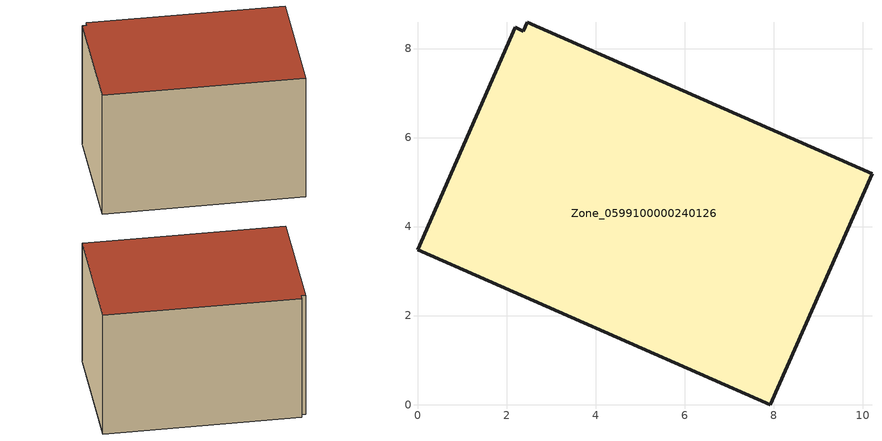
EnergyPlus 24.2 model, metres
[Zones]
Zone_0599100000240126
 floor ground (C_G): 2.47,8.59 10.21,5.19 7.93,0 0,3.48 2.19,8.47 2.37,8.39 z0
 wall outside (C_F): 7.93,0 10.21,5.19 2.47,8.59 2.37,8.39 2.19,8.47 0,3.48 7.93,0 z0:5.93
 roof outside (C_R): 10.21,5.19 2.47,8.59 2.37,8.39 2.19,8.47 0,3.48 7.93,0 z5.93
[BUILDING]
Pand.0599100000240126: North Axis=0; Terrain=City; Loads Convergence Tolerance Value=0.04; Temperature Convergence Tolerance Value=0.4; Solar Distribution=FullExterior; Maximum Number of Warmup Days=25; Minimum Number of Warmup Days=1
[Site:Location]
Rotterdam.The.Hague.AP_ZH_NLD Design_Conditions: Latitude=51.96; Longitude=4.45; Time Zone=1; Elevation=-4.5
[SITE:GROUNDTEMPERATURE:BUILDINGSURFACE]
18, 18, 18, 18, 18, 18, 18, 18, 18, 18, 18, 18
[MATERIAL] Thermal Absorptance=0.9; Solar Absorptance=0.7; Visible Absorptance=0.7
Name | Roughness | Thickness | Conductivity | Density | Specific Heat
G.TI.1946-1964 | MediumSmooth | 0.15 | 1 | 540 | 1210
F.TI.1946-1964 | Rough | 0.3 | 0.857143 | 1920 | 840
R.TI.1946-1964 | MediumRough | 0.2 | 0.277778 | 1500 | 1000
[CONSTRUCTION]
C_G: G.TI.1946-1964
C_F: F.TI.1946-1964
C_R: R.TI.1946-1964
[ZONE]
Zone_0599100000240126: Type=1; Multiplier=1; Ceiling Height=Autocalculate; Volume=Autocalculate; Floor Area=autocalculate; Part of Total Floor Area=Yes
[ZONEINFILTRATION:DESIGNFLOWRATE]
Infil_Zone_0599100000240126: Zone or ZoneList or Space or SpaceList=Zone_0599100000240126; Schedule=AlwaysOn; Design Flow Rate Calculation Method=Flow/Area; Flow Rate per Floor Area=0.003; Constant Term Coefficient=1; Temperature Term Coefficient=0; Velocity Term Coefficient=0; Velocity Squared Term Coefficient=0
[HVACTEMPLATE:ZONE:IDEALLOADSAIRSYSTEM]
Zone_0599100000240126: Maximum Heating Supply Air Temperature=50; Minimum Cooling Supply Air Temperature=13; Maximum Heating Supply Air Humidity Ratio=0.0156; Minimum Cooling Supply Air Humidity Ratio=0.0077; Heating Limit=NoLimit; Cooling Limit=NoLimit; Dehumidification Control Type=ConstantSensibleHeatRatio; Cooling Sensible Heat Ratio=0.7; Dehumidification Setpoint=60; Humidification Control Type=None; Humidification Setpoint=30; Outdoor Air Method=None; Outdoor Air Flow Rate per Person=0.00944; Outdoor Air Flow Rate per Zone Floor Area=0; Outdoor Air Flow Rate per Zone=0; Demand Controlled Ventilation Type=None; Outdoor Air Economizer Type=NoEconomizer; Heat Recovery Type=None; Sensible Heat Recovery Effectiveness=0.7; Latent Heat Recovery Effectiveness=0.65
[ZONECONTROL:THERMOSTAT]
ThermostatControl_Zone_0599100000240126: Zone or ZoneList=Zone_0599100000240126; Control Type Schedule=DualSetpointControlType; Control 1=Thermostat_Zone_0599100000240126; Temperature Difference Between Cutout And Setpoint=0
[THERMOSTATSETPOINT:DUALSETPOINT]
Thermostat_Zone_0599100000240126: Heating Setpoint Temperature Schedule=HeatingSetpoint_Zone_0599100000240126; Cooling Setpoint Temperature Schedule=CoolingSetpoint_Zone_0599100000240126
[SCHEDULE:COMPACT]
HeatingSetpoint_Zone_0599100000240126: Through: 12/31, For: AllDays, Until: 24:00, 21
CoolingSetpoint_Zone_0599100000240126: Through: 12/31, For: AllDays, Until: 24:00, 24
DualSetpointControlType: Through: 12/31, For: AllDays, Until: 24:00, 4
AlwaysOn: Through: 12/31, For: AllDays, Until: 24:00, 1
